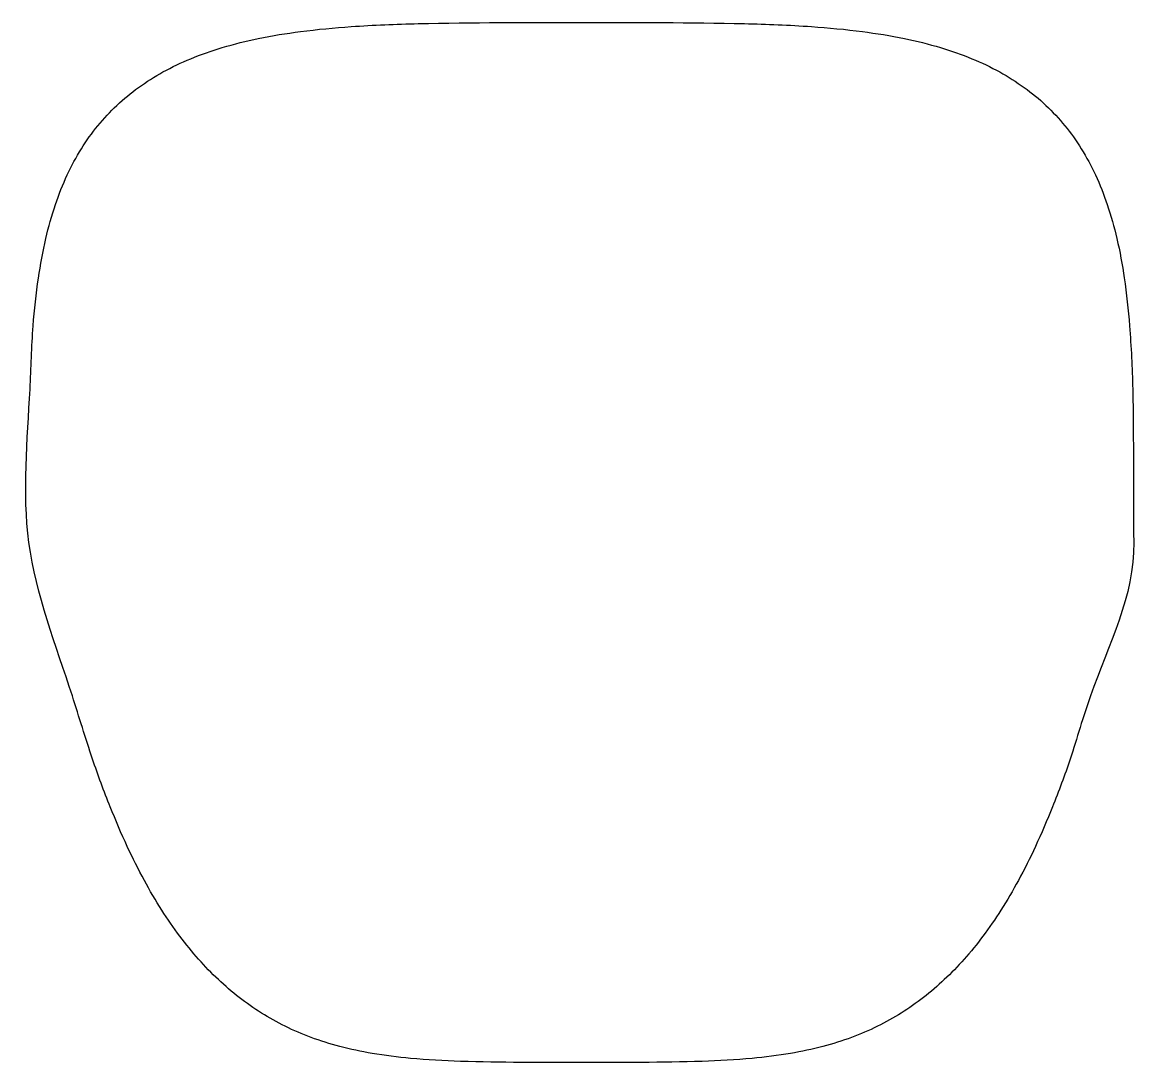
# Model space of a CAD drawing. Header units: millimetres. Extents: x -120 to 119, y -113 to 111.
import ezdxf

# ---------------------------------------------------------------- set-up
doc = ezdxf.new("R2010")
doc.units = ezdxf.units.MM

msp = doc.modelspace()

# ---------------------------------------------------------------- linework, layer by layer
msp.add_open_spline([(119, -1), (118.79, 9.98), (119.16, 25.6), (118.29, 44.6), (117.16, 55.44), (115.56, 64.18), (113.48, 71.62), (110.93, 78.1), (107.87, 83.81), (104.28, 88.85), (100.15, 93.29), (95.43, 97.17), (90.08, 100.54), (84.02, 103.41), (77.14, 105.82), (69.23, 107.76), (59.95, 109.27), (48.44, 110.34), (28.25, 111.11), (0, 110.92), (-28.25, 111.11), (-48.44, 110.34), (-59.95, 109.27), (-69.23, 107.76), (-77.14, 105.82), (-84.02, 103.41), (-90.08, 100.54), (-95.43, 97.17), (-100.15, 93.29), (-104.28, 88.85), (-107.87, 83.81), (-110.93, 78.1), (-113.48, 71.62), (-115.56, 64.18), (-117.15, 55.44), (-118.33, 44.59), (-118.85, 25.62), (-121.62, -1.79), (-111.43, -27.66), (-105.78, -46.67), (-101.77, -57.48), (-98.05, -66.21), (-94.34, -73.62), (-90.56, -80.08), (-86.65, -85.76), (-82.58, -90.78), (-78.3, -95.2), (-73.78, -99.09), (-68.96, -102.46), (-63.77, -105.35), (-58.13, -107.77), (-51.86, -109.73), (-44.69, -111.25), (-35.99, -112.33), (-20.95, -113.11), (0, -112.92), (20.95, -113.11), (35.99, -112.33), (44.69, -111.25), (51.86, -109.73), (58.13, -107.77), (63.77, -105.35), (68.96, -102.46), (73.78, -99.09), (78.3, -95.2), (82.58, -90.78), (86.65, -85.76), (90.56, -80.08), (94.34, -73.62), (98.05, -66.21), (101.76, -57.48), (105.82, -46.67), (111.11, -27.63), (119.21, -12.41), (119, -1)], degree=3, knots=[0, 0, 0, 0, 33.065586, 46.689444, 57.059553, 65.729513, 73.326124, 80.200824, 86.595895, 92.705006, 98.699563, 104.741641, 110.992151, 117.61969, 124.815364, 132.822123, 142.000153, 153.004109, 167.475566, 202.607573, 237.739582, 252.211038, 263.214994, 272.393025, 280.399783, 287.595458, 294.222996, 300.473506, 306.515585, 312.510142, 318.619252, 325.014323, 331.889024, 339.485634, 348.155595, 358.525704, 372.149561, 405.215146, 439.574725, 453.862645, 464.852774, 474.1305, 482.312423, 489.721683, 496.560658, 502.975208, 509.084718, 514.999098, 520.830586, 526.704319, 532.771297, 539.2301, 546.373847, 554.719287, 565.517606, 591.533081, 617.548559, 628.346878, 636.692318, 643.836065, 650.294868, 656.361846, 662.235579, 668.067067, 673.981447, 680.090957, 686.505507, 693.344482, 700.753742, 708.935665, 718.213391, 729.20352, 743.49144, 777.851017, 777.851017, 777.851017, 777.851017])

doc.saveas('drawing.dxf')
